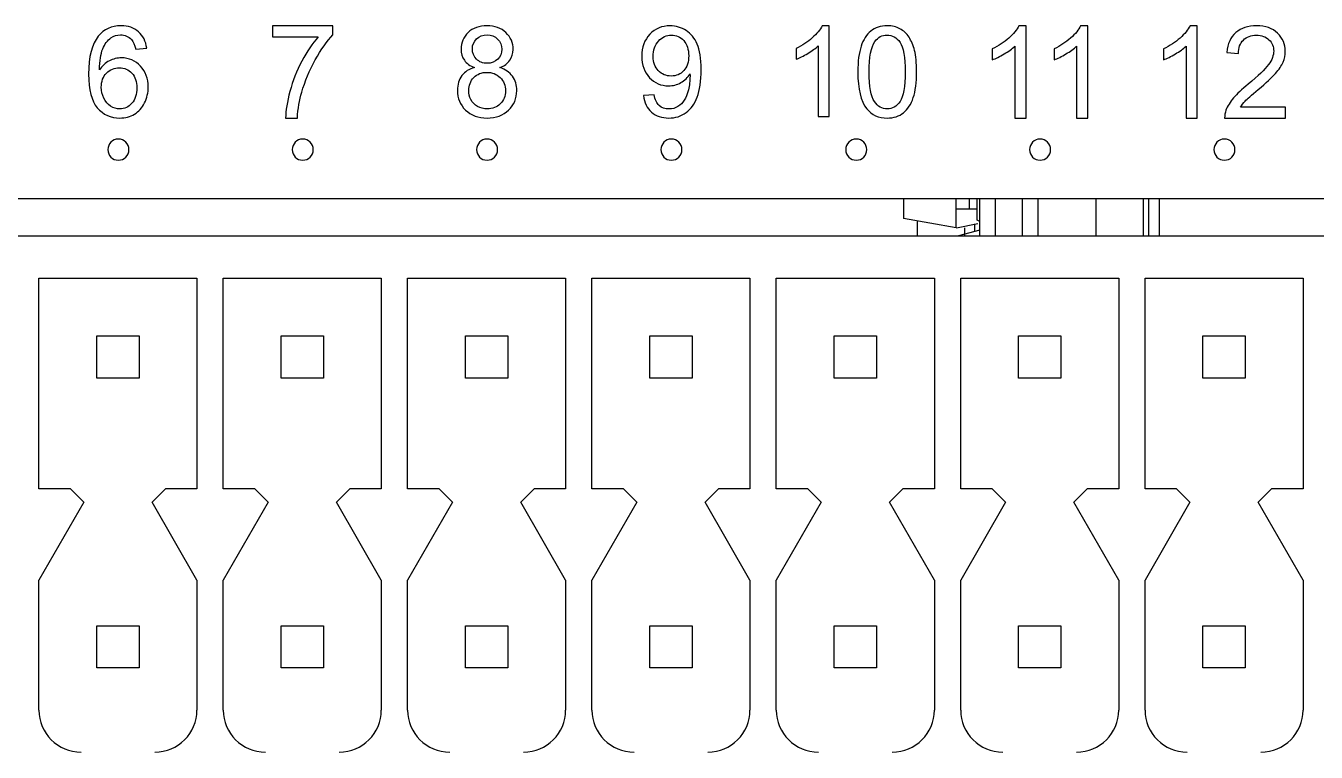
# Model space of a CAD drawing. Header units: millimetres. Extents: x 4086 to 8318, y 123 to 1549.
# Drawn here: x 7074.93 to 7099.43, y 992.81 to 1006.6 of the extents above; entities that cross this region are included whole.
import ezdxf

# ---------------------------------------------------------------- set-up
doc = ezdxf.new("R2010")
doc.units = ezdxf.units.MM
doc.layers.add('20_ALL_FEATURES', color=7, linetype='Continuous')
doc.layers.add('layer 3', color=7, linetype='Continuous')

msp = doc.modelspace()

# ---------------------------------------------------------------- linework, layer by layer
at = {"layer": '20_ALL_FEATURES', "color": 7, "linetype": 'Continuous'}
for p, q in [((7124.726, 1003.314), (7049.626, 1003.314)), ((7091.588, 1003.314), (7091.588, 1002.942)), ((7092.588, 1002.766), (7092.588, 1003.314)), ((7092.838, 1003.314), (7092.838, 1003.126)), ((7092.988, 1002.914), (7092.988, 1003.314)), ((7093.038, 1002.614), (7093.038, 1003.314)), ((7093.338, 1002.614), (7093.338, 1003.314)), ((7093.848, 1002.614), (7093.848, 1003.314)), ((7094.148, 1002.614), (7094.148, 1003.314)), ((7095.249, 1002.614), (7095.249, 1003.314)), ((7096.148, 1002.614), (7096.148, 1003.314)), ((7096.248, 1002.614), (7096.248, 1003.314)), ((7096.448, 1002.614), (7096.448, 1003.314)), ((7092.588, 1003.126), (7092.988, 1003.126)), ((7092.588, 1002.766), (7091.588, 1002.942)), ((7091.848, 1002.896), (7091.848, 1002.614)), ((7092.598, 1002.766), (7093.002, 1002.851)), ((7092.948, 1002.699), (7092.948, 1002.84)), ((7093.038, 1002.889), (7092.988, 1002.914)), ((7050.226, 1002.614), (7124.126, 1002.614)), ((7093.038, 1002.723), (7092.632, 1002.614)), ((7092.748, 1002.766), (7092.748, 1002.614)), ((7075.176, 997.814), (7075.176, 1001.814)), ((7075.176, 1001.814), (7078.176, 1001.814)), ((7078.176, 1001.814), (7078.176, 997.814)), ((7078.676, 997.814), (7078.676, 1001.814)), ((7078.676, 1001.814), (7081.676, 1001.814)), ((7081.676, 1001.814), (7081.676, 997.814)), ((7082.176, 997.814), (7082.176, 1001.814)), ((7082.176, 1001.814), (7085.176, 1001.814)), ((7085.176, 1001.814), (7085.176, 997.814)), ((7085.676, 997.814), (7085.676, 1001.814)), ((7085.676, 1001.814), (7088.676, 1001.814)), ((7088.676, 1001.814), (7088.676, 997.814)), ((7089.176, 997.814), (7089.176, 1001.814)), ((7089.176, 1001.814), (7092.176, 1001.814)), ((7092.176, 1001.814), (7092.176, 997.814)), ((7092.676, 997.814), (7092.676, 1001.814)), ((7092.676, 1001.814), (7095.676, 1001.814)), ((7095.676, 1001.814), (7095.676, 997.814)), ((7096.176, 997.814), (7096.176, 1001.814)), ((7096.176, 1001.814), (7099.176, 1001.814)), ((7099.176, 1001.814), (7099.176, 997.814)), ((7076.276, 999.914), (7076.276, 1000.714)), ((7076.276, 1000.714), (7077.076, 1000.714)), ((7077.076, 1000.714), (7077.076, 999.914)), ((7079.776, 999.914), (7079.776, 1000.714)), ((7079.776, 1000.714), (7080.576, 1000.714)), ((7080.576, 1000.714), (7080.576, 999.914)), ((7083.276, 999.914), (7083.276, 1000.714)), ((7083.276, 1000.714), (7084.076, 1000.714)), ((7084.076, 1000.714), (7084.076, 999.914)), ((7086.776, 999.914), (7086.776, 1000.714)), ((7086.776, 1000.714), (7087.576, 1000.714)), ((7087.576, 1000.714), (7087.576, 999.914)), ((7090.276, 999.914), (7090.276, 1000.714)), ((7090.276, 1000.714), (7091.076, 1000.714)), ((7091.076, 1000.714), (7091.076, 999.914)), ((7093.776, 999.914), (7093.776, 1000.714)), ((7093.776, 1000.714), (7094.576, 1000.714)), ((7094.576, 1000.714), (7094.576, 999.914)), ((7097.276, 999.914), (7097.276, 1000.714)), ((7097.276, 1000.714), (7098.076, 1000.714)), ((7098.076, 1000.714), (7098.076, 999.914)), ((7077.076, 999.914), (7076.276, 999.914)), ((7080.576, 999.914), (7079.776, 999.914)), ((7084.076, 999.914), (7083.276, 999.914)), ((7087.576, 999.914), (7086.776, 999.914)), ((7091.076, 999.914), (7090.276, 999.914)), ((7094.576, 999.914), (7093.776, 999.914)), ((7098.076, 999.914), (7097.276, 999.914)), ((7075.776, 997.814), (7075.176, 997.814)), ((7075.776, 997.814), (7076.03, 997.56)), ((7077.323, 997.56), (7077.576, 997.814)), ((7078.176, 997.814), (7077.576, 997.814)), ((7079.276, 997.814), (7078.676, 997.814)), ((7079.276, 997.814), (7079.53, 997.56)), ((7080.823, 997.56), (7081.076, 997.814)), ((7081.676, 997.814), (7081.076, 997.814)), ((7082.776, 997.814), (7082.176, 997.814)), ((7082.776, 997.814), (7083.03, 997.56)), ((7084.323, 997.56), (7084.576, 997.814)), ((7085.176, 997.814), (7084.576, 997.814)), ((7086.276, 997.814), (7085.676, 997.814)), ((7086.276, 997.814), (7086.53, 997.56)), ((7087.823, 997.56), (7088.076, 997.814)), ((7088.676, 997.814), (7088.076, 997.814)), ((7089.776, 997.814), (7089.176, 997.814)), ((7089.776, 997.814), (7090.03, 997.56)), ((7091.323, 997.56), (7091.576, 997.814)), ((7092.176, 997.814), (7091.576, 997.814)), ((7093.276, 997.814), (7092.676, 997.814)), ((7093.276, 997.814), (7093.53, 997.56)), ((7094.823, 997.56), (7095.076, 997.814)), ((7095.676, 997.814), (7095.076, 997.814)), ((7096.776, 997.814), (7096.176, 997.814)), ((7096.776, 997.814), (7097.03, 997.56)), ((7098.323, 997.56), (7098.576, 997.814)), ((7099.176, 997.814), (7098.576, 997.814)), ((7076.03, 997.56), (7075.176, 996.082)), ((7078.176, 996.082), (7077.323, 997.56)), ((7079.53, 997.56), (7078.676, 996.082)), ((7081.676, 996.082), (7080.823, 997.56)), ((7083.03, 997.56), (7082.176, 996.082)), ((7085.176, 996.082), (7084.323, 997.56)), ((7086.53, 997.56), (7085.676, 996.082)), ((7088.676, 996.082), (7087.823, 997.56)), ((7090.03, 997.56), (7089.176, 996.082)), ((7092.176, 996.082), (7091.323, 997.56)), ((7093.53, 997.56), (7092.676, 996.082)), ((7095.676, 996.082), (7094.823, 997.56)), ((7097.03, 997.56), (7096.176, 996.082)), ((7099.176, 996.082), (7098.323, 997.56)), ((7075.176, 993.614), (7075.176, 996.082)), ((7078.176, 996.082), (7078.176, 993.614)), ((7078.676, 993.614), (7078.676, 996.082)), ((7081.676, 996.082), (7081.676, 993.614)), ((7082.176, 993.614), (7082.176, 996.082)), ((7085.176, 996.082), (7085.176, 993.614)), ((7085.676, 993.614), (7085.676, 996.082)), ((7088.676, 996.082), (7088.676, 993.614)), ((7089.176, 993.614), (7089.176, 996.082)), ((7092.176, 996.082), (7092.176, 993.614)), ((7092.676, 993.614), (7092.676, 996.082)), ((7095.676, 996.082), (7095.676, 993.614)), ((7096.176, 993.614), (7096.176, 996.082)), ((7099.176, 996.082), (7099.176, 993.614)), ((7076.276, 994.414), (7076.276, 995.214)), ((7076.276, 995.214), (7077.076, 995.214)), ((7077.076, 995.214), (7077.076, 994.414)), ((7079.776, 994.414), (7079.776, 995.214)), ((7079.776, 995.214), (7080.576, 995.214)), ((7080.576, 995.214), (7080.576, 994.414)), ((7083.276, 994.414), (7083.276, 995.214)), ((7083.276, 995.214), (7084.076, 995.214)), ((7084.076, 995.214), (7084.076, 994.414)), ((7086.776, 994.414), (7086.776, 995.214)), ((7086.776, 995.214), (7087.576, 995.214)), ((7087.576, 995.214), (7087.576, 994.414)), ((7090.276, 994.414), (7090.276, 995.214)), ((7090.276, 995.214), (7091.076, 995.214)), ((7091.076, 995.214), (7091.076, 994.414)), ((7093.776, 994.414), (7093.776, 995.214)), ((7093.776, 995.214), (7094.576, 995.214)), ((7094.576, 995.214), (7094.576, 994.414)), ((7097.276, 994.414), (7097.276, 995.214)), ((7097.276, 995.214), (7098.076, 995.214)), ((7098.076, 995.214), (7098.076, 994.414)), ((7077.076, 994.414), (7076.276, 994.414)), ((7080.576, 994.414), (7079.776, 994.414)), ((7084.076, 994.414), (7083.276, 994.414)), ((7087.576, 994.414), (7086.776, 994.414)), ((7091.076, 994.414), (7090.276, 994.414)), ((7094.576, 994.414), (7093.776, 994.414)), ((7098.076, 994.414), (7097.276, 994.414))]:
    msp.add_line(p, q, dxfattribs=at)
for centre, start, end in [((7075.976, 993.614), 180, 270), ((7077.376, 993.614), 270, 0), ((7079.476, 993.614), 180, 270), ((7080.876, 993.614), 270, 0), ((7082.976, 993.614), 180, 270), ((7084.376, 993.614), 270, 0), ((7086.476, 993.614), 180, 270), ((7087.876, 993.614), 270, 0), ((7089.976, 993.614), 180, 270), ((7091.376, 993.614), 270, 0), ((7093.476, 993.614), 180, 270), ((7094.876, 993.614), 270, 0), ((7096.976, 993.614), 180, 270), ((7098.376, 993.614), 270, 0)]:
    msp.add_arc(centre, 0.8, start, end, dxfattribs=at)
at = {"layer": 'layer 3'}
for points, knots in [([(7077.222, 1006.175), (7077.222, 1006.175), (7077.014, 1006.158), (7077.014, 1006.158), (7077.014, 1006.158), (7076.995, 1006.241), (7076.968, 1006.301), (7076.933, 1006.339), (7076.933, 1006.339), (7076.876, 1006.399), (7076.806, 1006.429), (7076.722, 1006.429), (7076.722, 1006.429), (7076.654, 1006.429), (7076.595, 1006.41), (7076.543, 1006.373), (7076.543, 1006.373), (7076.477, 1006.324), (7076.425, 1006.254), (7076.386, 1006.161), (7076.386, 1006.161), (7076.348, 1006.068), (7076.328, 1005.936), (7076.326, 1005.765), (7076.326, 1005.765), (7076.377, 1005.842), (7076.439, 1005.9), (7076.513, 1005.937), (7076.513, 1005.937), (7076.586, 1005.974), (7076.663, 1005.993), (7076.743, 1005.993), (7076.743, 1005.993), (7076.884, 1005.993), (7077.004, 1005.941), (7077.103, 1005.838), (7077.103, 1005.838), (7077.201, 1005.735), (7077.251, 1005.601), (7077.251, 1005.437), (7077.251, 1005.437), (7077.251, 1005.33), (7077.227, 1005.23), (7077.181, 1005.137), (7077.181, 1005.137), (7077.135, 1005.045), (7077.071, 1004.974), (7076.99, 1004.925), (7076.99, 1004.925), (7076.909, 1004.876), (7076.816, 1004.851), (7076.714, 1004.851), (7076.714, 1004.851), (7076.538, 1004.851), (7076.395, 1004.916), (7076.284, 1005.045), (7076.284, 1005.045), (7076.174, 1005.173), (7076.118, 1005.386), (7076.118, 1005.682), (7076.118, 1005.682), (7076.118, 1006.013), (7076.18, 1006.254), (7076.302, 1006.405), (7076.302, 1006.405), (7076.409, 1006.536), (7076.553, 1006.601), (7076.735, 1006.601), (7076.735, 1006.601), (7076.87, 1006.601), (7076.98, 1006.563), (7077.067, 1006.488), (7077.067, 1006.488), (7077.153, 1006.412), (7077.205, 1006.308), (7077.222, 1006.175)], [0, 0, 0, 0, 0.05, 0.05, 0.05, 0.05, 0.1, 0.1, 0.1, 0.1, 0.15, 0.15, 0.15, 0.15, 0.2, 0.2, 0.2, 0.2, 0.25, 0.25, 0.25, 0.25, 0.3, 0.3, 0.3, 0.3, 0.35, 0.35, 0.35, 0.35, 0.4, 0.4, 0.4, 0.4, 0.45, 0.45, 0.45, 0.45, 0.5, 0.5, 0.5, 0.5, 0.55, 0.55, 0.55, 0.55, 0.6, 0.6, 0.6, 0.6, 0.65, 0.65, 0.65, 0.65, 0.7, 0.7, 0.7, 0.7, 0.75, 0.75, 0.75, 0.75, 0.8, 0.8, 0.8, 0.8, 0.85, 0.85, 0.85, 0.85, 0.9, 0.9, 0.9, 0.9, 1, 1, 1, 1]), ([(7079.611, 1006.393), (7079.611, 1006.393), (7079.611, 1006.601), (7079.611, 1006.601), (7079.611, 1006.601), (7079.611, 1006.601), (7080.757, 1006.601), (7080.757, 1006.601), (7080.757, 1006.601), (7080.757, 1006.601), (7080.757, 1006.433), (7080.757, 1006.433), (7080.757, 1006.433), (7080.645, 1006.313), (7080.533, 1006.153), (7080.422, 1005.954), (7080.422, 1005.954), (7080.311, 1005.755), (7080.226, 1005.55), (7080.165, 1005.339), (7080.165, 1005.339), (7080.122, 1005.191), (7080.094, 1005.028), (7080.082, 1004.851), (7080.082, 1004.851), (7080.082, 1004.851), (7079.859, 1004.851), (7079.859, 1004.851), (7079.859, 1004.851), (7079.861, 1004.99), (7079.889, 1005.159), (7079.941, 1005.357), (7079.941, 1005.357), (7079.993, 1005.555), (7080.068, 1005.745), (7080.166, 1005.929), (7080.166, 1005.929), (7080.264, 1006.113), (7080.367, 1006.267), (7080.478, 1006.393), (7080.478, 1006.393), (7080.478, 1006.393), (7079.611, 1006.393), (7079.611, 1006.393)], [0, 0, 0, 0, 0.083333, 0.083333, 0.083333, 0.083333, 0.166667, 0.166667, 0.166667, 0.166667, 0.25, 0.25, 0.25, 0.25, 0.333333, 0.333333, 0.333333, 0.333333, 0.416667, 0.416667, 0.416667, 0.416667, 0.5, 0.5, 0.5, 0.5, 0.583333, 0.583333, 0.583333, 0.583333, 0.666667, 0.666667, 0.666667, 0.666667, 0.75, 0.75, 0.75, 0.75, 0.833333, 0.833333, 0.833333, 0.833333, 1, 1, 1, 1]), ([(7083.447, 1005.809), (7083.36, 1005.841), (7083.295, 1005.887), (7083.253, 1005.946), (7083.253, 1005.946), (7083.211, 1006.005), (7083.19, 1006.076), (7083.19, 1006.159), (7083.19, 1006.159), (7083.19, 1006.284), (7083.235, 1006.388), (7083.324, 1006.473), (7083.324, 1006.473), (7083.414, 1006.558), (7083.533, 1006.601), (7083.682, 1006.601), (7083.682, 1006.601), (7083.831, 1006.601), (7083.951, 1006.558), (7084.042, 1006.471), (7084.042, 1006.471), (7084.133, 1006.384), (7084.179, 1006.278), (7084.179, 1006.153), (7084.179, 1006.153), (7084.179, 1006.074), (7084.158, 1006.004), (7084.116, 1005.946), (7084.116, 1005.946), (7084.075, 1005.887), (7084.012, 1005.841), (7083.927, 1005.809), (7083.927, 1005.809), (7084.032, 1005.775), (7084.111, 1005.72), (7084.166, 1005.643), (7084.166, 1005.643), (7084.221, 1005.567), (7084.248, 1005.476), (7084.248, 1005.37), (7084.248, 1005.37), (7084.248, 1005.223), (7084.196, 1005.1), (7084.093, 1005.001), (7084.093, 1005.001), (7083.989, 1004.901), (7083.853, 1004.851), (7083.684, 1004.851), (7083.684, 1004.851), (7083.515, 1004.851), (7083.379, 1004.901), (7083.276, 1005.001), (7083.276, 1005.001), (7083.172, 1005.101), (7083.121, 1005.226), (7083.121, 1005.376), (7083.121, 1005.376), (7083.121, 1005.487), (7083.149, 1005.58), (7083.205, 1005.655), (7083.205, 1005.655), (7083.262, 1005.731), (7083.343, 1005.782), (7083.447, 1005.809)], [0, 0, 0, 0, 0.058824, 0.058824, 0.058824, 0.058824, 0.117647, 0.117647, 0.117647, 0.117647, 0.176471, 0.176471, 0.176471, 0.176471, 0.235294, 0.235294, 0.235294, 0.235294, 0.294118, 0.294118, 0.294118, 0.294118, 0.352941, 0.352941, 0.352941, 0.352941, 0.411765, 0.411765, 0.411765, 0.411765, 0.470588, 0.470588, 0.470588, 0.470588, 0.529412, 0.529412, 0.529412, 0.529412, 0.588235, 0.588235, 0.588235, 0.588235, 0.647059, 0.647059, 0.647059, 0.647059, 0.705882, 0.705882, 0.705882, 0.705882, 0.764706, 0.764706, 0.764706, 0.764706, 0.823529, 0.823529, 0.823529, 0.823529, 0.882353, 0.882353, 0.882353, 0.882353, 1, 1, 1, 1]), ([(7086.653, 1005.277), (7086.653, 1005.277), (7086.854, 1005.294), (7086.854, 1005.294), (7086.854, 1005.294), (7086.871, 1005.199), (7086.904, 1005.13), (7086.952, 1005.088), (7086.952, 1005.088), (7087, 1005.045), (7087.062, 1005.023), (7087.138, 1005.023), (7087.138, 1005.023), (7087.203, 1005.023), (7087.259, 1005.038), (7087.308, 1005.068), (7087.308, 1005.068), (7087.358, 1005.098), (7087.397, 1005.137), (7087.428, 1005.187), (7087.428, 1005.187), (7087.459, 1005.237), (7087.485, 1005.304), (7087.506, 1005.388), (7087.506, 1005.388), (7087.527, 1005.472), (7087.537, 1005.558), (7087.537, 1005.645), (7087.537, 1005.645), (7087.537, 1005.654), (7087.537, 1005.669), (7087.536, 1005.687), (7087.536, 1005.687), (7087.494, 1005.62), (7087.437, 1005.566), (7087.364, 1005.524), (7087.364, 1005.524), (7087.292, 1005.482), (7087.213, 1005.462), (7087.128, 1005.462), (7087.128, 1005.462), (7086.986, 1005.462), (7086.867, 1005.513), (7086.769, 1005.616), (7086.769, 1005.616), (7086.671, 1005.719), (7086.622, 1005.854), (7086.622, 1006.023), (7086.622, 1006.023), (7086.622, 1006.197), (7086.673, 1006.336), (7086.775, 1006.442), (7086.775, 1006.442), (7086.878, 1006.548), (7087.006, 1006.601), (7087.16, 1006.601), (7087.16, 1006.601), (7087.271, 1006.601), (7087.373, 1006.571), (7087.465, 1006.511), (7087.465, 1006.511), (7087.557, 1006.451), (7087.627, 1006.366), (7087.675, 1006.254), (7087.675, 1006.254), (7087.723, 1006.143), (7087.747, 1005.983), (7087.747, 1005.772), (7087.747, 1005.772), (7087.747, 1005.553), (7087.723, 1005.379), (7087.676, 1005.249), (7087.676, 1005.249), (7087.628, 1005.119), (7087.557, 1005.021), (7087.464, 1004.953), (7087.464, 1004.953), (7087.37, 1004.885), (7087.26, 1004.851), (7087.134, 1004.851), (7087.134, 1004.851), (7087, 1004.851), (7086.891, 1004.888), (7086.806, 1004.963), (7086.806, 1004.963), (7086.721, 1005.037), (7086.67, 1005.142), (7086.653, 1005.277)], [0, 0, 0, 0, 0.043478, 0.043478, 0.043478, 0.043478, 0.086957, 0.086957, 0.086957, 0.086957, 0.130435, 0.130435, 0.130435, 0.130435, 0.173913, 0.173913, 0.173913, 0.173913, 0.217391, 0.217391, 0.217391, 0.217391, 0.26087, 0.26087, 0.26087, 0.26087, 0.304348, 0.304348, 0.304348, 0.304348, 0.347826, 0.347826, 0.347826, 0.347826, 0.391304, 0.391304, 0.391304, 0.391304, 0.434783, 0.434783, 0.434783, 0.434783, 0.478261, 0.478261, 0.478261, 0.478261, 0.521739, 0.521739, 0.521739, 0.521739, 0.565217, 0.565217, 0.565217, 0.565217, 0.608696, 0.608696, 0.608696, 0.608696, 0.652174, 0.652174, 0.652174, 0.652174, 0.695652, 0.695652, 0.695652, 0.695652, 0.73913, 0.73913, 0.73913, 0.73913, 0.782609, 0.782609, 0.782609, 0.782609, 0.826087, 0.826087, 0.826087, 0.826087, 0.869565, 0.869565, 0.869565, 0.869565, 0.913043, 0.913043, 0.913043, 0.913043, 1, 1, 1, 1]), ([(7090.182, 1004.88), (7090.182, 1004.88), (7089.971, 1004.88), (7089.971, 1004.88), (7089.971, 1004.88), (7089.971, 1004.88), (7089.971, 1006.221), (7089.971, 1006.221), (7089.971, 1006.221), (7089.921, 1006.173), (7089.854, 1006.124), (7089.772, 1006.076), (7089.772, 1006.076), (7089.69, 1006.028), (7089.615, 1005.991), (7089.55, 1005.968), (7089.55, 1005.968), (7089.55, 1005.968), (7089.55, 1006.171), (7089.55, 1006.171), (7089.55, 1006.171), (7089.668, 1006.226), (7089.771, 1006.293), (7089.859, 1006.372), (7089.859, 1006.372), (7089.947, 1006.451), (7090.01, 1006.527), (7090.046, 1006.601), (7090.046, 1006.601), (7090.046, 1006.601), (7090.182, 1006.601), (7090.182, 1006.601), (7090.182, 1006.601), (7090.182, 1006.601), (7090.182, 1004.88), (7090.182, 1004.88)], [0, 0, 0, 0, 0.1, 0.1, 0.1, 0.1, 0.2, 0.2, 0.2, 0.2, 0.3, 0.3, 0.3, 0.3, 0.4, 0.4, 0.4, 0.4, 0.5, 0.5, 0.5, 0.5, 0.6, 0.6, 0.6, 0.6, 0.7, 0.7, 0.7, 0.7, 0.8, 0.8, 0.8, 0.8, 1, 1, 1, 1]), ([(7090.723, 1005.726), (7090.723, 1005.928), (7090.744, 1006.092), (7090.786, 1006.215), (7090.786, 1006.215), (7090.827, 1006.339), (7090.889, 1006.435), (7090.971, 1006.501), (7090.971, 1006.501), (7091.053, 1006.568), (7091.157, 1006.601), (7091.281, 1006.601), (7091.281, 1006.601), (7091.373, 1006.601), (7091.453, 1006.583), (7091.523, 1006.546), (7091.523, 1006.546), (7091.593, 1006.509), (7091.65, 1006.455), (7091.695, 1006.385), (7091.695, 1006.385), (7091.739, 1006.316), (7091.775, 1006.231), (7091.8, 1006.131), (7091.8, 1006.131), (7091.826, 1006.031), (7091.839, 1005.895), (7091.839, 1005.726), (7091.839, 1005.726), (7091.839, 1005.525), (7091.818, 1005.362), (7091.777, 1005.238), (7091.777, 1005.238), (7091.736, 1005.114), (7091.674, 1005.019), (7091.592, 1004.952), (7091.592, 1004.952), (7091.51, 1004.885), (7091.406, 1004.851), (7091.281, 1004.851), (7091.281, 1004.851), (7091.116, 1004.851), (7090.987, 1004.91), (7090.892, 1005.027), (7090.892, 1005.027), (7090.78, 1005.171), (7090.723, 1005.404), (7090.723, 1005.726)], [0, 0, 0, 0, 0.076923, 0.076923, 0.076923, 0.076923, 0.153846, 0.153846, 0.153846, 0.153846, 0.230769, 0.230769, 0.230769, 0.230769, 0.307692, 0.307692, 0.307692, 0.307692, 0.384615, 0.384615, 0.384615, 0.384615, 0.461538, 0.461538, 0.461538, 0.461538, 0.538462, 0.538462, 0.538462, 0.538462, 0.615385, 0.615385, 0.615385, 0.615385, 0.692308, 0.692308, 0.692308, 0.692308, 0.769231, 0.769231, 0.769231, 0.769231, 0.846154, 0.846154, 0.846154, 0.846154, 1, 1, 1, 1]), ([(7093.919, 1004.851), (7093.919, 1004.851), (7093.705, 1004.851), (7093.705, 1004.851), (7093.705, 1004.851), (7093.705, 1004.851), (7093.705, 1006.215), (7093.705, 1006.215), (7093.705, 1006.215), (7093.653, 1006.165), (7093.586, 1006.116), (7093.502, 1006.067), (7093.502, 1006.067), (7093.419, 1006.018), (7093.343, 1005.981), (7093.277, 1005.957), (7093.277, 1005.957), (7093.277, 1005.957), (7093.277, 1006.164), (7093.277, 1006.164), (7093.277, 1006.164), (7093.396, 1006.22), (7093.501, 1006.288), (7093.591, 1006.368), (7093.591, 1006.368), (7093.68, 1006.448), (7093.744, 1006.526), (7093.781, 1006.601), (7093.781, 1006.601), (7093.781, 1006.601), (7093.919, 1006.601), (7093.919, 1006.601), (7093.919, 1006.601), (7093.919, 1006.601), (7093.919, 1004.851), (7093.919, 1004.851)], [0, 0, 0, 0, 0.1, 0.1, 0.1, 0.1, 0.2, 0.2, 0.2, 0.2, 0.3, 0.3, 0.3, 0.3, 0.4, 0.4, 0.4, 0.4, 0.5, 0.5, 0.5, 0.5, 0.6, 0.6, 0.6, 0.6, 0.7, 0.7, 0.7, 0.7, 0.8, 0.8, 0.8, 0.8, 1, 1, 1, 1]), ([(7095.092, 1004.851), (7095.092, 1004.851), (7094.878, 1004.851), (7094.878, 1004.851), (7094.878, 1004.851), (7094.878, 1004.851), (7094.878, 1006.215), (7094.878, 1006.215), (7094.878, 1006.215), (7094.826, 1006.165), (7094.759, 1006.116), (7094.675, 1006.067), (7094.675, 1006.067), (7094.592, 1006.018), (7094.516, 1005.981), (7094.45, 1005.957), (7094.45, 1005.957), (7094.45, 1005.957), (7094.45, 1006.164), (7094.45, 1006.164), (7094.45, 1006.164), (7094.569, 1006.22), (7094.674, 1006.288), (7094.764, 1006.368), (7094.764, 1006.368), (7094.853, 1006.448), (7094.917, 1006.526), (7094.954, 1006.601), (7094.954, 1006.601), (7094.954, 1006.601), (7095.092, 1006.601), (7095.092, 1006.601), (7095.092, 1006.601), (7095.092, 1006.601), (7095.092, 1004.851), (7095.092, 1004.851)], [0, 0, 0, 0, 0.1, 0.1, 0.1, 0.1, 0.2, 0.2, 0.2, 0.2, 0.3, 0.3, 0.3, 0.3, 0.4, 0.4, 0.4, 0.4, 0.5, 0.5, 0.5, 0.5, 0.6, 0.6, 0.6, 0.6, 0.7, 0.7, 0.7, 0.7, 0.8, 0.8, 0.8, 0.8, 1, 1, 1, 1]), ([(7097.169, 1004.851), (7097.169, 1004.851), (7096.955, 1004.851), (7096.955, 1004.851), (7096.955, 1004.851), (7096.955, 1004.851), (7096.955, 1006.215), (7096.955, 1006.215), (7096.955, 1006.215), (7096.904, 1006.165), (7096.836, 1006.116), (7096.752, 1006.067), (7096.752, 1006.067), (7096.669, 1006.018), (7096.593, 1005.981), (7096.527, 1005.957), (7096.527, 1005.957), (7096.527, 1005.957), (7096.527, 1006.164), (7096.527, 1006.164), (7096.527, 1006.164), (7096.646, 1006.22), (7096.751, 1006.288), (7096.841, 1006.368), (7096.841, 1006.368), (7096.93, 1006.448), (7096.994, 1006.526), (7097.031, 1006.601), (7097.031, 1006.601), (7097.031, 1006.601), (7097.169, 1006.601), (7097.169, 1006.601), (7097.169, 1006.601), (7097.169, 1006.601), (7097.169, 1004.851), (7097.169, 1004.851)], [0, 0, 0, 0, 0.1, 0.1, 0.1, 0.1, 0.2, 0.2, 0.2, 0.2, 0.3, 0.3, 0.3, 0.3, 0.4, 0.4, 0.4, 0.4, 0.5, 0.5, 0.5, 0.5, 0.6, 0.6, 0.6, 0.6, 0.7, 0.7, 0.7, 0.7, 0.8, 0.8, 0.8, 0.8, 1, 1, 1, 1]), ([(7098.842, 1005.056), (7098.842, 1005.056), (7098.842, 1004.851), (7098.842, 1004.851), (7098.842, 1004.851), (7098.842, 1004.851), (7097.688, 1004.851), (7097.688, 1004.851), (7097.688, 1004.851), (7097.687, 1004.903), (7097.695, 1004.952), (7097.713, 1005), (7097.713, 1005), (7097.743, 1005.078), (7097.79, 1005.156), (7097.856, 1005.232), (7097.856, 1005.232), (7097.921, 1005.307), (7098.014, 1005.395), (7098.136, 1005.494), (7098.136, 1005.494), (7098.324, 1005.65), (7098.452, 1005.773), (7098.519, 1005.864), (7098.519, 1005.864), (7098.587, 1005.955), (7098.62, 1006.041), (7098.62, 1006.122), (7098.62, 1006.122), (7098.62, 1006.206), (7098.59, 1006.278), (7098.529, 1006.336), (7098.529, 1006.336), (7098.468, 1006.394), (7098.389, 1006.423), (7098.291, 1006.423), (7098.291, 1006.423), (7098.188, 1006.423), (7098.105, 1006.393), (7098.043, 1006.331), (7098.043, 1006.331), (7097.981, 1006.27), (7097.949, 1006.184), (7097.949, 1006.075), (7097.949, 1006.075), (7097.949, 1006.075), (7097.73, 1006.097), (7097.73, 1006.097), (7097.73, 1006.097), (7097.745, 1006.261), (7097.801, 1006.386), (7097.9, 1006.472), (7097.9, 1006.472), (7097.998, 1006.558), (7098.13, 1006.601), (7098.296, 1006.601), (7098.296, 1006.601), (7098.463, 1006.601), (7098.596, 1006.555), (7098.693, 1006.462), (7098.693, 1006.462), (7098.791, 1006.369), (7098.839, 1006.254), (7098.839, 1006.117), (7098.839, 1006.117), (7098.839, 1006.047), (7098.825, 1005.978), (7098.796, 1005.911), (7098.796, 1005.911), (7098.768, 1005.843), (7098.721, 1005.772), (7098.654, 1005.698), (7098.654, 1005.698), (7098.588, 1005.623), (7098.478, 1005.521), (7098.325, 1005.391), (7098.325, 1005.391), (7098.196, 1005.283), (7098.113, 1005.21), (7098.077, 1005.172), (7098.077, 1005.172), (7098.04, 1005.133), (7098.01, 1005.095), (7097.986, 1005.056), (7097.986, 1005.056), (7097.986, 1005.056), (7098.842, 1005.056), (7098.842, 1005.056)], [0, 0, 0, 0, 0.043478, 0.043478, 0.043478, 0.043478, 0.086957, 0.086957, 0.086957, 0.086957, 0.130435, 0.130435, 0.130435, 0.130435, 0.173913, 0.173913, 0.173913, 0.173913, 0.217391, 0.217391, 0.217391, 0.217391, 0.26087, 0.26087, 0.26087, 0.26087, 0.304348, 0.304348, 0.304348, 0.304348, 0.347826, 0.347826, 0.347826, 0.347826, 0.391304, 0.391304, 0.391304, 0.391304, 0.434783, 0.434783, 0.434783, 0.434783, 0.478261, 0.478261, 0.478261, 0.478261, 0.521739, 0.521739, 0.521739, 0.521739, 0.565217, 0.565217, 0.565217, 0.565217, 0.608696, 0.608696, 0.608696, 0.608696, 0.652174, 0.652174, 0.652174, 0.652174, 0.695652, 0.695652, 0.695652, 0.695652, 0.73913, 0.73913, 0.73913, 0.73913, 0.782609, 0.782609, 0.782609, 0.782609, 0.826087, 0.826087, 0.826087, 0.826087, 0.869565, 0.869565, 0.869565, 0.869565, 0.913043, 0.913043, 0.913043, 0.913043, 1, 1, 1, 1]), ([(7083.405, 1006.167), (7083.405, 1006.085), (7083.431, 1006.019), (7083.483, 1005.968), (7083.483, 1005.968), (7083.535, 1005.916), (7083.602, 1005.89), (7083.687, 1005.89), (7083.687, 1005.89), (7083.768, 1005.89), (7083.835, 1005.916), (7083.886, 1005.967), (7083.886, 1005.967), (7083.938, 1006.018), (7083.963, 1006.08), (7083.963, 1006.155), (7083.963, 1006.155), (7083.963, 1006.232), (7083.937, 1006.297), (7083.884, 1006.35), (7083.884, 1006.35), (7083.831, 1006.402), (7083.765, 1006.429), (7083.684, 1006.429), (7083.684, 1006.429), (7083.603, 1006.429), (7083.537, 1006.403), (7083.484, 1006.351), (7083.484, 1006.351), (7083.432, 1006.3), (7083.405, 1006.238), (7083.405, 1006.167)], [0, 0, 0, 0, 0.111111, 0.111111, 0.111111, 0.111111, 0.222222, 0.222222, 0.222222, 0.222222, 0.333333, 0.333333, 0.333333, 0.333333, 0.444444, 0.444444, 0.444444, 0.444444, 0.555556, 0.555556, 0.555556, 0.555556, 0.666667, 0.666667, 0.666667, 0.666667, 0.777778, 0.777778, 0.777778, 0.777778, 1, 1, 1, 1]), ([(7087.512, 1006.033), (7087.512, 1006.154), (7087.48, 1006.25), (7087.417, 1006.32), (7087.417, 1006.32), (7087.353, 1006.391), (7087.276, 1006.426), (7087.185, 1006.426), (7087.185, 1006.426), (7087.091, 1006.426), (7087.009, 1006.388), (7086.941, 1006.312), (7086.941, 1006.312), (7086.872, 1006.236), (7086.837, 1006.137), (7086.837, 1006.016), (7086.837, 1006.016), (7086.837, 1005.907), (7086.87, 1005.818), (7086.935, 1005.75), (7086.935, 1005.75), (7087, 1005.682), (7087.082, 1005.648), (7087.179, 1005.648), (7087.179, 1005.648), (7087.276, 1005.648), (7087.356, 1005.682), (7087.419, 1005.75), (7087.419, 1005.75), (7087.481, 1005.818), (7087.512, 1005.913), (7087.512, 1006.033)], [0, 0, 0, 0, 0.111111, 0.111111, 0.111111, 0.111111, 0.222222, 0.222222, 0.222222, 0.222222, 0.333333, 0.333333, 0.333333, 0.333333, 0.444444, 0.444444, 0.444444, 0.444444, 0.555556, 0.555556, 0.555556, 0.555556, 0.666667, 0.666667, 0.666667, 0.666667, 0.777778, 0.777778, 0.777778, 0.777778, 1, 1, 1, 1]), ([(7090.939, 1005.725), (7090.939, 1005.443), (7090.971, 1005.255), (7091.037, 1005.163), (7091.037, 1005.163), (7091.103, 1005.07), (7091.185, 1005.023), (7091.281, 1005.023), (7091.281, 1005.023), (7091.378, 1005.023), (7091.459, 1005.07), (7091.525, 1005.163), (7091.525, 1005.163), (7091.591, 1005.256), (7091.623, 1005.444), (7091.623, 1005.725), (7091.623, 1005.725), (7091.623, 1006.007), (7091.591, 1006.194), (7091.525, 1006.287), (7091.525, 1006.287), (7091.459, 1006.38), (7091.377, 1006.426), (7091.279, 1006.426), (7091.279, 1006.426), (7091.182, 1006.426), (7091.105, 1006.385), (7091.047, 1006.303), (7091.047, 1006.303), (7090.975, 1006.199), (7090.939, 1006.006), (7090.939, 1005.725)], [0, 0, 0, 0, 0.111111, 0.111111, 0.111111, 0.111111, 0.222222, 0.222222, 0.222222, 0.222222, 0.333333, 0.333333, 0.333333, 0.333333, 0.444444, 0.444444, 0.444444, 0.444444, 0.555556, 0.555556, 0.555556, 0.555556, 0.666667, 0.666667, 0.666667, 0.666667, 0.777778, 0.777778, 0.777778, 0.777778, 1, 1, 1, 1]), ([(7076.36, 1005.435), (7076.36, 1005.363), (7076.376, 1005.293), (7076.406, 1005.227), (7076.406, 1005.227), (7076.437, 1005.161), (7076.48, 1005.11), (7076.535, 1005.076), (7076.535, 1005.076), (7076.59, 1005.041), (7076.648, 1005.023), (7076.71, 1005.023), (7076.71, 1005.023), (7076.8, 1005.023), (7076.876, 1005.059), (7076.94, 1005.131), (7076.94, 1005.131), (7077.003, 1005.203), (7077.035, 1005.3), (7077.035, 1005.424), (7077.035, 1005.424), (7077.035, 1005.542), (7077.004, 1005.636), (7076.941, 1005.704), (7076.941, 1005.704), (7076.878, 1005.772), (7076.798, 1005.806), (7076.702, 1005.806), (7076.702, 1005.806), (7076.607, 1005.806), (7076.526, 1005.772), (7076.459, 1005.704), (7076.459, 1005.704), (7076.393, 1005.636), (7076.36, 1005.546), (7076.36, 1005.435)], [0, 0, 0, 0, 0.1, 0.1, 0.1, 0.1, 0.2, 0.2, 0.2, 0.2, 0.3, 0.3, 0.3, 0.3, 0.4, 0.4, 0.4, 0.4, 0.5, 0.5, 0.5, 0.5, 0.6, 0.6, 0.6, 0.6, 0.7, 0.7, 0.7, 0.7, 0.8, 0.8, 0.8, 0.8, 1, 1, 1, 1]), ([(7083.336, 1005.374), (7083.336, 1005.314), (7083.35, 1005.256), (7083.378, 1005.2), (7083.378, 1005.2), (7083.406, 1005.144), (7083.448, 1005.1), (7083.505, 1005.07), (7083.505, 1005.07), (7083.561, 1005.039), (7083.622, 1005.023), (7083.686, 1005.023), (7083.686, 1005.023), (7083.787, 1005.023), (7083.87, 1005.056), (7083.935, 1005.12), (7083.935, 1005.12), (7084, 1005.185), (7084.033, 1005.267), (7084.033, 1005.367), (7084.033, 1005.367), (7084.033, 1005.468), (7083.999, 1005.552), (7083.932, 1005.618), (7083.932, 1005.618), (7083.865, 1005.685), (7083.781, 1005.718), (7083.679, 1005.718), (7083.679, 1005.718), (7083.579, 1005.718), (7083.498, 1005.685), (7083.433, 1005.62), (7083.433, 1005.62), (7083.368, 1005.554), (7083.336, 1005.472), (7083.336, 1005.374)], [0, 0, 0, 0, 0.1, 0.1, 0.1, 0.1, 0.2, 0.2, 0.2, 0.2, 0.3, 0.3, 0.3, 0.3, 0.4, 0.4, 0.4, 0.4, 0.5, 0.5, 0.5, 0.5, 0.6, 0.6, 0.6, 0.6, 0.7, 0.7, 0.7, 0.7, 0.8, 0.8, 0.8, 0.8, 1, 1, 1, 1]), ([(7076.684, 1004.451), (7076.795, 1004.451), (7076.884, 1004.361), (7076.884, 1004.251), (7076.884, 1004.251), (7076.884, 1004.14), (7076.795, 1004.051), (7076.684, 1004.051), (7076.684, 1004.051), (7076.574, 1004.051), (7076.484, 1004.14), (7076.484, 1004.251), (7076.484, 1004.251), (7076.484, 1004.361), (7076.574, 1004.451), (7076.684, 1004.451)], [0, 0, 0, 0, 0.2, 0.2, 0.2, 0.2, 0.4, 0.4, 0.4, 0.4, 0.6, 0.6, 0.6, 0.6, 1, 1, 1, 1]), ([(7080.184, 1004.451), (7080.295, 1004.451), (7080.384, 1004.361), (7080.384, 1004.251), (7080.384, 1004.251), (7080.384, 1004.14), (7080.295, 1004.051), (7080.184, 1004.051), (7080.184, 1004.051), (7080.074, 1004.051), (7079.984, 1004.14), (7079.984, 1004.251), (7079.984, 1004.251), (7079.984, 1004.361), (7080.074, 1004.451), (7080.184, 1004.451)], [0, 0, 0, 0, 0.2, 0.2, 0.2, 0.2, 0.4, 0.4, 0.4, 0.4, 0.6, 0.6, 0.6, 0.6, 1, 1, 1, 1]), ([(7083.684, 1004.451), (7083.795, 1004.451), (7083.884, 1004.361), (7083.884, 1004.251), (7083.884, 1004.251), (7083.884, 1004.14), (7083.795, 1004.051), (7083.684, 1004.051), (7083.684, 1004.051), (7083.574, 1004.051), (7083.484, 1004.14), (7083.484, 1004.251), (7083.484, 1004.251), (7083.484, 1004.361), (7083.574, 1004.451), (7083.684, 1004.451)], [0, 0, 0, 0, 0.2, 0.2, 0.2, 0.2, 0.4, 0.4, 0.4, 0.4, 0.6, 0.6, 0.6, 0.6, 1, 1, 1, 1]), ([(7087.184, 1004.451), (7087.295, 1004.451), (7087.384, 1004.361), (7087.384, 1004.251), (7087.384, 1004.251), (7087.384, 1004.14), (7087.295, 1004.051), (7087.184, 1004.051), (7087.184, 1004.051), (7087.074, 1004.051), (7086.984, 1004.14), (7086.984, 1004.251), (7086.984, 1004.251), (7086.984, 1004.361), (7087.074, 1004.451), (7087.184, 1004.451)], [0, 0, 0, 0, 0.2, 0.2, 0.2, 0.2, 0.4, 0.4, 0.4, 0.4, 0.6, 0.6, 0.6, 0.6, 1, 1, 1, 1]), ([(7090.694, 1004.451), (7090.805, 1004.451), (7090.894, 1004.361), (7090.894, 1004.251), (7090.894, 1004.251), (7090.894, 1004.14), (7090.805, 1004.051), (7090.694, 1004.051), (7090.694, 1004.051), (7090.584, 1004.051), (7090.494, 1004.14), (7090.494, 1004.251), (7090.494, 1004.251), (7090.494, 1004.361), (7090.584, 1004.451), (7090.694, 1004.451)], [0, 0, 0, 0, 0.2, 0.2, 0.2, 0.2, 0.4, 0.4, 0.4, 0.4, 0.6, 0.6, 0.6, 0.6, 1, 1, 1, 1]), ([(7094.184, 1004.451), (7094.295, 1004.451), (7094.384, 1004.361), (7094.384, 1004.251), (7094.384, 1004.251), (7094.384, 1004.14), (7094.295, 1004.051), (7094.184, 1004.051), (7094.184, 1004.051), (7094.074, 1004.051), (7093.984, 1004.14), (7093.984, 1004.251), (7093.984, 1004.251), (7093.984, 1004.361), (7094.074, 1004.451), (7094.184, 1004.451)], [0, 0, 0, 0, 0.2, 0.2, 0.2, 0.2, 0.4, 0.4, 0.4, 0.4, 0.6, 0.6, 0.6, 0.6, 1, 1, 1, 1]), ([(7097.684, 1004.451), (7097.795, 1004.451), (7097.884, 1004.361), (7097.884, 1004.251), (7097.884, 1004.251), (7097.884, 1004.14), (7097.795, 1004.051), (7097.684, 1004.051), (7097.684, 1004.051), (7097.574, 1004.051), (7097.484, 1004.14), (7097.484, 1004.251), (7097.484, 1004.251), (7097.484, 1004.361), (7097.574, 1004.451), (7097.684, 1004.451)], [0, 0, 0, 0, 0.2, 0.2, 0.2, 0.2, 0.4, 0.4, 0.4, 0.4, 0.6, 0.6, 0.6, 0.6, 1, 1, 1, 1])]:
    msp.add_open_spline(points, degree=3, knots=knots, dxfattribs=at)

doc.saveas('drawing.dxf')
